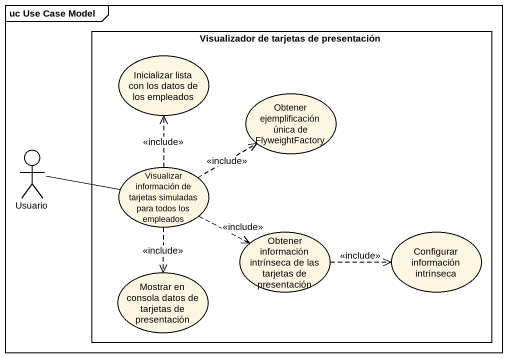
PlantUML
@startuml
mainframe uc Use Case Model
rectangle "Visualizador de tarjetas de presentación" as Visualizador_de_tarjetas_de {
  usecase "Inicializar lista con los datos de los empleados" as Inicializar_lista_con_los
  usecase "Obtener ejemplificación única de FlyweightFactory" as Obtener_ejemplificación
  usecase "Visualizar información de tarjetas simuladas para todos los empleados" as Visualizar_información_de
  usecase "Obtener información intrínseca de las tarjetas de presentación" as Obtener_información
  usecase "Configurar información intrínseca" as Configurar_información
  usecase "Mostrar en consola datos de tarjetas de presentación" as Mostrar_en_consola_datos_de
}
actor Usuario
Usuario -right- Visualizar_información_de
Visualizar_información_de .up.> Inicializar_lista_con_los : <<include>>
Visualizar_información_de .right.> Obtener_ejemplificación : <<include>>
Visualizar_información_de .right.> Obtener_información : <<include>>
Visualizar_información_de ..> Mostrar_en_consola_datos_de : <<include>>
Obtener_información .right.> Configurar_información : <<include>>
@enduml
